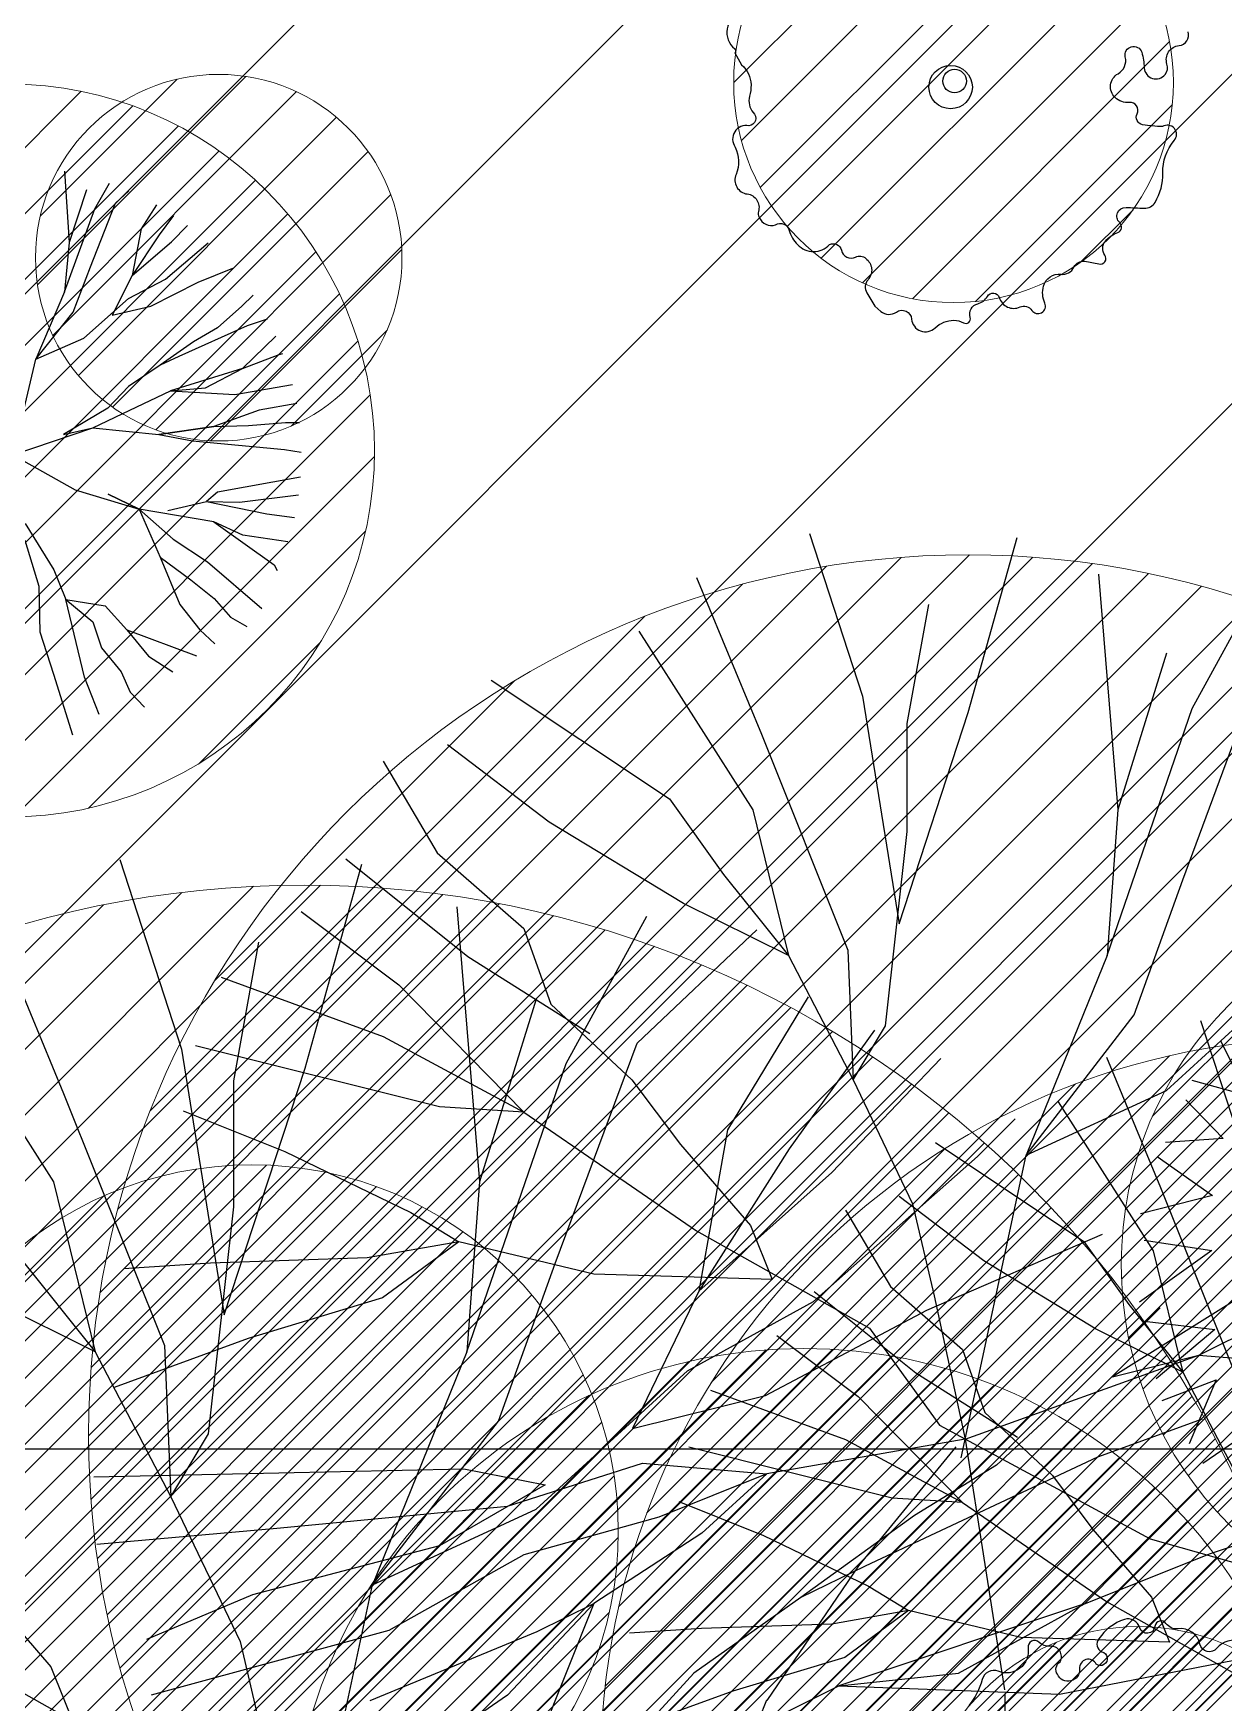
# Model space of a CAD drawing. Extents: x 352140 to 354978, y 6304672 to 6307963.
# Drawn here: x 352401.16 to 352409.28, y 6305898.27 to 6305909.65 of the extents above; entities that cross this region are included whole.
import ezdxf

# ---------------------------------------------------------------- set-up
doc = ezdxf.new("R2010")
doc.units = 0
for name, pattern in [('CONTINUOS', [0]), ('DASHDOT', [1, 0.5, -0.25, 0, -0.25]), ('DASHED', [19.049999999999997, 12.7, -6.35])]:
    doc.linetypes.add(name, pattern=pattern)
doc.layers.get('0').update_dxf_attribs({"linetype": 'CONTINUOUS'})
for name, color, linetype in [('03_S2_Pav ext_Borde vereda', 7, 'CONTINUOUS'), ('1-coordenadas', 8, 'CONTINUOUS'), ('Paisajismo', 253, 'CONTINUOUS')]:
    doc.layers.add(name, color=color, linetype=linetype)
doc.layers.add('0_ASD_LINEA OFICIAL', color=253, linetype='DASHDOT', lineweight=20)
doc.layers.add('0_ASD_TOPOGRAFIA_ELEMENTOS', color=7, linetype='CONTINUOS', lineweight=5, true_color=0xbdbdbd)

# ---------------------------------------------------------------- blocks, each defined once
blk = doc.blocks.new('COORDENADAS')
at = {"layer": '1-coordenadas'}
blk.add_line((20, -300.625), (1420, -300.625), dxfattribs=at)
blk = doc.blocks.new('A$C27410629')
at = {"true_color": 0x136734, "transparency": 33554559}
h = blk.add_hatch(dxfattribs=at)
h.set_pattern_fill('ANSI31', color=116, scale=0.5)
h.set_pattern_definition([(45, (-8759.562515186517, -519.1035735587502), (-1.122532015133644, 1.122532015133644), [])])
h.paths.add_polyline_path([(137.5068959888558, 1252.464406617455, 0.1176268807227723), (109.8147584422568, 1254.193915082657, 0.06692451075002814), (94.44469839795602, 1249.334472017372, 0.3153492887079504), (64.30173641118381, 1196.270282113329, 0.02268268711599586), (65.7292635223912, 1185.310127003227), (112.3603922077091, 1218.953454515778), (153.4782689701005, 1161.962272479494), (172.1053089193083, 1139.480769404351), (187.9579650288579, 1141.807885415954), (193.565073162812, 1120.465553675225), (224.197974734232, 1050.129297271156), (250.6203797236194, 989.4787086543838), (268.1526288855184, 972.7353945672494, 7.254700715645028e-06), (291.4898137452492, 983.2987389690225), (238.1945199318034, 1105.633967029937), (205.2934048173047, 1181.112163638985), (177.0531538182076, 1197.651557407602)])
at = {"layer": '0_ASD_LINEA OFICIAL', "ltscale": 8, "const_width": 0.5}
blk.add_lwpolyline([(250.6203797236194, 989.4787086543838), (268.1526288854875, 972.7353945673531, 7.254700715664111e-06), (291.4898137452146, 983.2987389692971), (291.4898137452146, 983.2987389692971), (238.1945199318034, 1105.633967029937), (205.2934048173047, 1181.112163638985), (177.0531538182076, 1197.651557407602), (137.6146324061954, 1252.315079214)], format="xyb", dxfattribs=at)
blk = doc.blocks.new('1.0 - LO RECABARREN LOTEO PARQUE - VEGETACION EXISTENTE ETAPA MUNICIPAL__2024')
at = {"layer": 'Paisajismo'}
for p, q in [((352401.3744422682, 6305908.711653797), (352401.4053016083, 6305908.225636299)), ((352401.5245052619, 6305908.585358026), (352401.4053016083, 6305908.225636299)), ((352401.581084789, 6305908.456828072), (352401.6806234554, 6305908.630368599)), ((352401.7226268316, 6305908.494244551), (352401.8140513638, 6305908.577583705)), ((352401.373969489, 6305907.889218227), (352401.581084789, 6305908.456828072)), ((352401.5520684352, 6305908.060601067), (352401.7226268316, 6305908.494244551)), ((352402.0019900574, 6305908.482869865), (352401.8982981345, 6305908.319239674)), ((352401.8982981345, 6305908.319239674), (352401.8358486189, 6305908.000820778)), ((352402.11829906, 6305908.410721384), (352402.0198253611, 6305908.27934528)), ((352402.1035638409, 6305908.230764586), (352402.21442206, 6305908.342080914)), ((352401.4053016083, 6305908.225636299), (352401.373969489, 6305907.889218227)), ((352401.4053016083, 6305908.225636299), (352401.373969489, 6305907.889218227)), ((352402.0198253611, 6305908.27934528), (352401.8358486189, 6305908.000820778)), ((352401.8358486189, 6305908.000820778), (352402.1035638409, 6305908.230764586)), ((352402.062567956, 6305907.976070982), (352402.3547266691, 6305908.224681714)), ((352401.433807105, 6305907.750788093), (352401.5520684352, 6305908.060601067)), ((352401.8358486189, 6305908.000820778), (352401.6990637564, 6305907.730805037)), ((352401.8102617598, 6305907.843534414), (352402.062567956, 6305907.976070982)), ((352402.2864756723, 6305907.954712676), (352402.5217143432, 6305908.051141491)), ((352401.373969489, 6305907.889218227), (352401.1779671318, 6305907.431090314)), ((352401.9635852441, 6305907.791610184), (352402.2864756723, 6305907.954712676)), ((352402.6611858916, 6305907.866081289), (352402.5836691951, 6305907.791486595)), ((352401.1779671318, 6305907.431090314), (352401.433807105, 6305907.750788093)), ((352401.5054229017, 6305907.574689366), (352401.8102617598, 6305907.843534414)), ((352401.6990637564, 6305907.730805037), (352401.9635852441, 6305907.791610184)), ((352402.5836691951, 6305907.791486595), (352402.4185278052, 6305907.644822898)), ((352402.6194784836, 6305907.657026985), (352402.1546582948, 6305907.449604624)), ((352402.4185278052, 6305907.644822898), (352402.2543287388, 6305907.548067953)), ((352402.7578681173, 6305907.704379169), (352402.6194784836, 6305907.657026985)), ((352401.1779671318, 6305907.431090314), (352401.5054229017, 6305907.574689366)), ((352402.2543287388, 6305907.548067953), (352402.0265241406, 6305907.390104978)), ((352402.81569637, 6305907.587522651), (352402.5881442652, 6305907.367019695)), ((352401.0149463914, 6305906.735185202), (352401.1779671318, 6305907.431090314)), ((352402.1546582948, 6305907.449604624), (352402.0265241406, 6305907.390104978)), ((352402.5881442652, 6305907.367019695), (352402.8397436943, 6305907.462123397)), ((352402.8397436943, 6305907.462123397), (352402.8641514591, 6305907.469745348)), ((352402.0265241406, 6305907.390104978), (352401.8114400858, 6305907.244384245)), ((352402.5881442652, 6305907.367019695), (352402.0981399569, 6305907.214007292)), ((352402.3358395061, 6305907.234483098), (352402.5881442652, 6305907.367019695)), ((352401.8114400858, 6305907.244384245), (352401.6712700285, 6305907.097249066)), ((352401.820863865, 6305907.081942178), (352402.0981399569, 6305907.214007292)), ((352402.0981399569, 6305907.214007292), (352402.3358395061, 6305907.234483098)), ((352402.0981399569, 6305907.214007292), (352402.53538476, 6305907.188617712)), ((352402.53538476, 6305907.188617712), (352402.9303727161, 6305907.258132161)), ((352401.6712700285, 6305907.097249066), (352401.3680802609, 6305906.915745638)), ((352401.5687932645, 6305906.961883578), (352401.820863865, 6305907.081942178)), ((352402.7026845392, 6305907.082059533), (352402.3933198468, 6305906.971279547)), ((352402.958477522, 6305907.128180389), (352402.7026845392, 6305907.082059533)), ((352401.024984704, 6305906.778036886), (352401.5687932645, 6305906.961883578)), ((352401.3680802609, 6305906.915745638), (352401.5687932645, 6305906.961883578)), ((352401.5687932645, 6305906.961883578), (352402.01757192, 6305906.91596401)), ((352402.01757192, 6305906.91596401), (352402.3933198468, 6305906.971279547)), ((352402.3933198468, 6305906.971279547), (352402.01757192, 6305906.91596401)), ((352402.3933198468, 6305906.971279547), (352402.6307838004, 6305906.979277383)), ((352402.6307838004, 6305906.979277383), (352402.8809697344, 6305906.999517434)), ((352402.8809697344, 6305906.999517434), (352402.9776101778, 6305906.997692774)), ((352402.01757192, 6305906.91596401), (352402.2472672437, 6305906.874459637)), ((352402.2472672437, 6305906.874459637), (352402.8763711339, 6305906.815581764)), ((352400.966417241, 6305906.810992858), (352401.448411672, 6305906.539774087)), ((352402.8763711339, 6305906.815581764), (352402.9898405847, 6305906.796375865)), ((352402.98397444, 6305906.625216193), (352402.419357091, 6305906.523412535)), ((352401.448411672, 6305906.539774087), (352401.8830562892, 6305906.406748626)), ((352401.6726839304, 6305906.510575825), (352401.8830562892, 6305906.406748626)), ((352401.8830562892, 6305906.406748626), (352401.6726839304, 6305906.510575825)), ((352402.419357091, 6305906.523412535), (352402.3428922705, 6305906.459056704)), ((352402.5685605109, 6305906.454795878), (352402.970940754, 6305906.505548351)), ((352402.39355581, 6305906.322218541), (352401.8830562892, 6305906.406748626)), ((352401.8830562892, 6305906.406748626), (352402.0267590933, 6305906.079508152)), ((352401.8830562892, 6305906.406748626), (352402.1165153139, 6305906.202631396)), ((352402.0783705431, 6305906.398251561), (352402.3428922705, 6305906.459056704)), ((352402.3428922705, 6305906.459056704), (352402.7551983237, 6305906.37607229)), ((352402.3428922705, 6305906.459056704), (352402.5685605109, 6305906.454795878)), ((352402.7551983237, 6305906.37607229), (352402.9429228089, 6305906.350826895)), ((352401.1068218442, 6305906.309068101), (352401.3007043262, 6305905.993361562)), ((352402.39355581, 6305906.322218541), (352402.805051041, 6305906.027333313)), ((352402.5916773796, 6305906.231105066), (352402.39355581, 6305906.322218541)), ((352401.1047015818, 6305906.196771583), (352401.1986987339, 6305905.882950972)), ((352402.1165153139, 6305906.202631396), (352402.3509152447, 6305906.048423989)), ((352402.898099448, 6305906.184373592), (352402.5916773796, 6305906.231105066)), ((352406.4573650304, 6305906.241737273), (352406.8180906395, 6305905.132549311)), ((352407.5395432726, 6305905.021630311), (352407.8725205945, 6305906.214007522)), ((352402.0267590933, 6305906.079508152), (352402.1603346816, 6305905.757507826)), ((352402.0267590933, 6305906.079508152), (352402.2361891089, 6305905.925771157)), ((352402.3509152447, 6305906.048423989), (352402.7195970546, 6305905.729417078)), ((352401.3007043262, 6305905.993361562), (352401.3843339187, 6305905.792073252)), ((352402.2361891089, 6305905.925771157), (352402.3961462137, 6305905.797933092)), ((352402.805051041, 6305906.027333313), (352402.8247726936, 6305905.989520466)), ((352405.6860444031, 6305905.940869963), (352406.1281923769, 6305904.873053563)), ((352408.4274842129, 6305905.964440282), (352408.5600104738, 6305904.357556838)), ((352401.1986987339, 6305905.882950972), (352401.2052940664, 6305905.570780589)), ((352409.0656912774, 6305905.049360061), (352409.5374100345, 6305905.90898078)), ((352401.5113605703, 6305905.262164173), (352401.3843339187, 6305905.792073252)), ((352401.3843339187, 6305905.792073252), (352401.3843339187, 6305905.792073252)), ((352401.3843339187, 6305905.792073252), (352401.652226011, 6305905.748301639)), ((352401.3843339187, 6305905.792073252), (352401.5687926215, 6305905.63880878)), ((352401.652226011, 6305905.748301639), (352401.7996555033, 6305905.58571886)), ((352402.1603346816, 6305905.757507826), (352402.298184107, 6305905.58570614)), ((352402.3961462137, 6305905.797933092), (352402.5061620707, 6305905.671036921)), ((352407.1230274385, 6305904.94669639), (352407.2704100964, 6305905.756761356)), ((352401.5687926215, 6305905.63880878), (352401.6279234703, 6305905.46294578)), ((352401.7996555033, 6305905.58571886), (352402.2740926986, 6305905.406917335)), ((352401.7996555033, 6305905.58571886), (352401.9467301687, 6305905.404343205)), ((352402.298184107, 6305905.58570614), (352402.3998410499, 6305905.48978732)), ((352402.5061620707, 6305905.671036921), (352402.6173558666, 6305905.606528518)), ((352401.2052940664, 6305905.570780589), (352401.2997609529, 6305905.281914903)), ((352401.6279234703, 6305905.46294578), (352401.7622024951, 6305905.298147372)), ((352405.2919426347, 6305905.576224291), (352406.0688911344, 6305904.356117842)), ((352401.9467301687, 6305905.404343205), (352402.1140299479, 6305905.297785025)), ((352408.8916235746, 6305905.425370166), (352408.5600104738, 6305904.357556838)), ((352401.2997609529, 6305905.281914903), (352401.429329699, 6305904.867567494)), ((352401.6100016751, 6305905.006503294), (352401.5113605703, 6305905.262164173)), ((352401.7622024951, 6305905.298147372), (352401.8220401111, 6305905.159717239)), ((352404.2859049119, 6305905.241264631), (352405.5018139603, 6305904.431196592)), ((352401.8220401111, 6305905.159717239), (352401.920040755, 6305905.058011722)), ((352406.8180906395, 6305905.132549311), (352407.0678245153, 6305903.579686371)), ((352409.0021626885, 6305903.878879989), (352409.4811542063, 6305905.167621803)), ((352407.0678245153, 6305903.579686371), (352407.5395432726, 6305905.021630311)), ((352408.4863191449, 6305903.363383263), (352409.0656912774, 6305905.049360061)), ((352407.1230274385, 6305904.21027118), (352407.1230274385, 6305904.94669639)), ((352404.6814831498, 6305904.27292859), (352403.9877795113, 6305904.799792822)), ((352406.1281923769, 6305904.873053563), (352406.7177230087, 6305903.400203142)), ((352403.5489916221, 6305904.688948028), (352403.9174482669, 6305904.062985524)), ((352405.5018139603, 6305904.431196592), (352405.8702706052, 6305903.915699868)), ((352406.0688911344, 6305904.356117842), (352406.3124228197, 6305903.363383263)), ((352408.5600104738, 6305904.357556838), (352408.4863191449, 6305903.363383263)), ((352408.5600104738, 6305904.357556838), (352408.4863191449, 6305903.363383263)), ((352405.5971723772, 6305903.718335123), (352404.6814831498, 6305904.27292859)), ((352406.9756447805, 6305902.884706416), (352407.1230274385, 6305904.21027118)), ((352401.7524923554, 6305904.019456574), (352402.1733702544, 6305902.725307539)), ((352403.0151277033, 6305902.595892398), (352403.4036301886, 6305903.987102788)), ((352403.2940751652, 6305904.02336135), (352404.1265202389, 6305903.357848881)), ((352403.9174482669, 6305904.062985524), (352404.5069788987, 6305903.547488798)), ((352405.8702706052, 6305903.915699868), (352406.3124228197, 6305903.363383263)), ((352408.6705495877, 6305902.958349245), (352409.0021626885, 6305903.878879989)), ((352400.8525512452, 6305903.66841856), (352401.3684289806, 6305902.422539943)), ((352402.9888461303, 6305903.662875623), (352403.6548014818, 6305903.163741143)), ((352404.0511359821, 6305903.695919315), (352404.2057614726, 6305901.821082289)), ((352406.3124228197, 6305903.363383263), (352405.5971723772, 6305903.718335123)), ((352404.5069788987, 6305903.547488798), (352404.6912093415, 6305903.031992072)), ((352404.795766365, 6305902.628246183), (352405.3461459178, 6305903.631211742)), ((352405.2805092284, 6305902.766228494), (352406.0973181166, 6305903.539532217)), ((352402.529156359, 6305902.508462977), (352402.701115604, 6305903.453609182)), ((352404.1265202389, 6305903.357848881), (352404.9589646052, 6305902.830984652)), ((352406.3124228197, 6305903.363383263), (352406.7545707935, 6305902.516492276)), ((352406.7177230087, 6305903.400203142), (352406.7545707935, 6305902.516492276)), ((352408.4863191449, 6305903.363383263), (352407.9336320572, 6305902.000995549)), ((352400.3927315927, 6305903.242966914), (352401.299239043, 6305901.819403335)), ((352402.4436174467, 6305903.216097607), (352403.5489916221, 6305902.811063589)), ((352408.8916235746, 6305902.442849445), (352409.7759195222, 6305903.252917484)), ((352403.6548014818, 6305903.163741143), (352404.5069788987, 6305902.295566862)), ((352406.4469050238, 6305903.081197985), (352405.8965262964, 6305902.175294379)), ((352404.5926722481, 6305903.066957322), (352404.2057614726, 6305901.821082289)), ((352404.6912093415, 6305903.031992072), (352405.2438921884, 6305902.516492276)), ((352406.900158336, 6305902.854722683), (352406.3174041951, 6305902.045879238)), ((352406.7545707935, 6305902.516492276), (352406.9756447805, 6305902.884706416)), ((352407.9336320572, 6305902.000995549), (352408.6705495877, 6305902.958349245)), ((352409.1247051368, 6305902.921150809), (352409.4252705394, 6305901.996948264)), ((352403.9322836447, 6305902.331850172), (352402.2673942047, 6305902.747795402)), ((352403.5489916221, 6305902.811063589), (352404.5069788987, 6305902.295566862)), ((352404.7216441559, 6305901.262584358), (352405.2805092284, 6305902.766228494)), ((352409.2606341672, 6305902.784964909), (352409.4456384464, 6305902.407562016)), ((352402.1733702544, 6305902.725307539), (352402.4647481503, 6305900.91349913)), ((352404.1197818501, 6305900.661126703), (352404.795766365, 6305902.628246183)), ((352406.6087812657, 6305901.884110906), (352407.3534124741, 6305902.660599969)), ((352408.4820219197, 6305902.670460806), (352408.8504304287, 6305901.780730058)), ((352402.4647481503, 6305900.91349913), (352403.0151277033, 6305902.595892398)), ((352402.529156359, 6305901.649236219), (352402.529156359, 6305902.508462977)), ((352405.2438921884, 6305902.516492276), (352405.5755052893, 6305902.074638377)), ((352406.7545707935, 6305902.516492276), (352407.1598752233, 6305901.669604358)), ((352409.4456384464, 6305902.407562016), (352409.0668887014, 6305902.510346767)), ((352401.3684289806, 6305902.422539943), (352402.0562659609, 6305900.704086429)), ((352407.9336320572, 6305902.000995549), (352408.8916235746, 6305902.442849445)), ((352402.1841493436, 6305902.304120422), (352402.8778529821, 6305902.026823432)), ((352404.5069788987, 6305902.295566862), (352403.9322836447, 6305902.331850172)), ((352404.5069788987, 6305902.295566862), (352405.6860444031, 6305901.485498823)), ((352408.1536466847, 6305902.366629111), (352408.8010191826, 6305901.350006568)), ((352409.0242008294, 6305902.380548215), (352409.278890688, 6305902.116392092)), ((352405.8965262964, 6305902.175294379), (352405.7022738153, 6305901.075268059)), ((352407.6019639852, 6305901.992924772), (352407.8599078007, 6305902.250693874)), ((352405.5755052893, 6305902.074638377), (352406.054501048, 6305901.522318701)), ((352407.3153914413, 6305902.087532528), (352408.3285166076, 6305901.412564019)), ((352409.278890688, 6305902.116392092), (352408.8846677851, 6305902.089013443)), ((352402.8778529821, 6305902.026823432), (352403.7380456354, 6305901.610878203)), ((352406.3174041951, 6305902.045879238), (352405.7022738153, 6305901.075268059)), ((352406.484228892, 6305901.004815256), (352407.6019639852, 6305901.992924772)), ((352407.4914840834, 6305899.939005575), (352407.9336320572, 6305902.000995549)), ((352408.8289287016, 6305901.992053578), (352409.2057297996, 6305901.726260395)), ((352404.2057614726, 6305901.821082289), (352404.1197818501, 6305900.661126703)), ((352404.2057614726, 6305901.821082289), (352404.1197818501, 6305900.661126703)), ((352405.7022738153, 6305901.075268059), (352406.6087812657, 6305901.884110906)), ((352401.299239043, 6305901.819403335), (352401.5833805109, 6305900.661126703)), ((352407.6449969069, 6305901.280691248), (352407.0669860638, 6305901.719687415)), ((352409.2057297996, 6305901.726260395), (352408.7150640668, 6305901.602467567)), ((352408.8504304287, 6305901.780730058), (352409.3416417739, 6305900.553515053)), ((352402.3571971139, 6305900.102628774), (352402.529156359, 6305901.649236219)), ((352403.7380456354, 6305901.610878203), (352404.0648309249, 6305901.411855996)), ((352406.7013772596, 6305901.627328821), (352407.0083843505, 6305901.105761549)), ((352407.1598752233, 6305901.669604358), (352407.3072578813, 6305901.043644926)), ((352405.6860444031, 6305901.485498823), (352406.8651056667, 6305900.822716442)), ((352406.054501048, 6305901.522318701), (352406.2018837059, 6305901.154107633)), ((352404.0648309249, 6305901.411855996), (352403.4384525082, 6305901.301393289)), ((352404.0648309249, 6305901.411855996), (352403.543809041, 6305901.028554471)), ((352404.9859746574, 6305901.19092751), (352404.0648309249, 6305901.411855996)), ((352407.2562862335, 6305900.945852919), (352408.4541707544, 6305901.46351229)), ((352408.3285166076, 6305901.412564019), (352408.6355236984, 6305900.983039537)), ((352408.7398726704, 6305901.422626545), (352409.2007043787, 6305901.351405095)), ((352401.0674978278, 6305901.305544084), (352401.5833805109, 6305900.661126703)), ((352402.3699261178, 6305901.264570338), (352401.7803954859, 6305901.227750461)), ((352403.4384525082, 6305901.301393289), (352402.3699261178, 6305901.264570338)), ((352404.3347333804, 6305900.188551809), (352404.7216441559, 6305901.262584358)), ((352408.4079715735, 6305900.818590403), (352407.6449969069, 6305901.280691248)), ((352409.2007043787, 6305901.351405095), (352408.7069815149, 6305900.999575294)), ((352408.8010191826, 6305901.350006568), (352409.0039357408, 6305900.522835829)), ((352406.2018837059, 6305901.154107633), (352404.9859746574, 6305901.19092751)), ((352401.5833805109, 6305900.661126703), (352400.7488594901, 6305901.075268059)), ((352403.543809041, 6305901.028554471), (352402.6281198137, 6305900.751257994)), ((352405.7022738153, 6305901.075268059), (352405.2490205028, 6305900.137010071)), ((352406.4889746312, 6305901.072745718), (352407.1825882324, 6305900.518224447)), ((352407.0083843505, 6305901.105761549), (352407.4995956957, 6305900.676237065)), ((352407.3072578813, 6305901.043644926), (352407.5187101872, 6305900.065976536)), ((352409.4074628775, 6305901.043644926), (352408.5231669298, 6305900.49132525)), ((352405.6244277186, 6305900.532240359), (352406.484228892, 6305901.004815256)), ((352406.1555271276, 6305900.363485971), (352407.2562862335, 6305900.945852919)), ((352408.8486709861, 6305900.961855531), (352408.2898059136, 6305900.403357603)), ((352408.6355236984, 6305900.983039537), (352409.0039357408, 6305900.522835829)), ((352409.1126975616, 6305900.638610907), (352409.849615092, 6305901.006821975)), ((352406.8651056667, 6305900.822716442), (352407.3441014254, 6305900.159934059)), ((352409.0039357408, 6305900.522835829), (352408.4079715735, 6305900.818590403)), ((352408.7594230105, 6305900.868217378), (352409.2207083753, 6305900.813179689)), ((352409.2207083753, 6305900.813179689), (352408.8220990435, 6305900.47626461)), ((352402.6281198137, 6305900.751257994), (352401.7124305863, 6305900.418501504)), ((352402.0562659609, 6305900.704086429), (352402.0992582461, 6305899.673013604)), ((352406.234650332, 6305900.772380191), (352406.7895406234, 6305900.356489131)), ((352401.5833805109, 6305900.661126703), (352402.0992582461, 6305899.673013604)), ((352404.1197818501, 6305900.661126703), (352403.474932207, 6305899.071555949)), ((352407.4995956957, 6305900.676237065), (352407.6531010078, 6305900.246712582)), ((352407.5187101872, 6305900.065976536), (352409.1126975616, 6305900.638610907)), ((352408.5231669298, 6305900.49132525), (352409.1126975616, 6305900.638610907)), ((352409.1126975616, 6305900.638610907), (352410.4391457238, 6305900.528145129)), ((352404.5926722481, 6305899.587090568), (352405.6244277186, 6305900.532240359)), ((352407.1825882324, 6305900.518224447), (352407.8762012441, 6305900.079228281)), ((352408.8610749569, 6305900.329181408), (352409.2296098074, 6305900.470801401)), ((352409.0039357408, 6305900.522835829), (352409.3723442497, 6305899.817185539)), ((352409.2296098074, 6305900.470801401), (352409.0471718844, 6305900.033281144)), ((352405.2490205028, 6305900.137010071), (352406.1555271276, 6305900.363485971)), ((352405.7803524538, 6305900.400113817), (352406.7013772596, 6305900.062629564)), ((352406.7895406234, 6305900.356489131), (352407.4995956957, 6305899.633105081)), ((352408.2898059136, 6305900.403357603), (352407.7309358929, 6305899.88782298)), ((352407.6531010078, 6305900.246712582), (352408.1136098772, 6305899.817185539)), ((352403.474932207, 6305899.071555949), (352404.3347333804, 6305900.188551809)), ((352407.3441014254, 6305900.159934059), (352408.7810844608, 6305899.38668897)), ((352409.1340519612, 6305900.201717043), (352408.4217961664, 6305899.942887357)), ((352402.0992582461, 6305899.673013604), (352402.3571971139, 6305900.102628774)), ((352407.0207455502, 6305899.663337221), (352405.6335189373, 6305900.009912963)), ((352407.5187101872, 6305900.065976536), (352406.1650359211, 6305899.828542868)), ((352406.7013772596, 6305900.062629564), (352407.4995956957, 6305899.633105081)), ((352407.4546405392, 6305900.012648403), (352406.7914143377, 6305899.202580363)), ((352407.5187101872, 6305900.065976536), (352407.7862493992, 6305898.355692447)), ((352409.1405575834, 6305899.901658349), (352409.4420496147, 6305900.109504574)), ((352404.3964440256, 6305899.607614382), (352405.3175877582, 6305899.902185696)), ((352405.3175877582, 6305899.902185696), (352406.1650359211, 6305899.828542868)), ((352408.4217961664, 6305899.942887357), (352406.8354083346, 6305899.198752079)), ((352407.7309358929, 6305899.88782298), (352407.1720658724, 6305899.544130843)), ((352401.5736898587, 6305899.808448023), (352404.0987719519, 6305899.863907524)), ((352404.0987719519, 6305899.863907524), (352404.6537348627, 6305899.752989035)), ((352406.1650359211, 6305899.828542868), (352405.4281226313, 6305899.533971555)), ((352406.1650359211, 6305899.828542868), (352405.7228879472, 6305899.423508849)), ((352406.1650359211, 6305899.828542868), (352406.1650359211, 6305899.828542868)), ((352408.1136098772, 6305899.817185539), (352408.3899180258, 6305899.449022061)), ((352402.0992582461, 6305899.673013604), (352402.5721486441, 6305898.684904087)), ((352404.6537348627, 6305899.752989035), (352403.9322829372, 6305899.337043293)), ((352407.4995956957, 6305899.633105081), (352407.0207455502, 6305899.663337221)), ((352409.1016765477, 6305899.716411455), (352408.3327932508, 6305898.942673189)), ((352402.8489218765, 6305899.460328727), (352404.3964440256, 6305899.607614382)), ((352403.474932207, 6305899.071555949), (352404.5926722481, 6305899.587090568)), ((352405.5641572824, 6305899.640232116), (352406.1421681254, 6305899.409181479)), ((352407.1720658724, 6305899.544130843), (352406.3982492695, 6305898.985632915)), ((352407.4995956957, 6305899.633105081), (352408.4820219197, 6305898.958136573)), ((352401.5961650431, 6305899.349866021), (352402.8489218765, 6305899.460328727)), ((352405.4281226313, 6305899.533971555), (352404.5069788987, 6305899.276223192)), ((352408.3899180258, 6305899.449022061), (352408.7890290106, 6305898.988815795)), ((352403.9322829372, 6305899.337043293), (352402.6558681008, 6305899.004287316)), ((352405.7228879472, 6305899.423508849), (352404.9859746574, 6305898.944832001)), ((352406.1421681254, 6305899.409181479), (352406.8589016887, 6305899.062605739)), ((352408.7810844608, 6305899.38668897), (352410.0706890789, 6305899.018474828)), ((352409.1925944242, 6305899.286361743), (352409.5795002517, 6305899.415248086)), ((352404.5069788987, 6305899.276223192), (352403.5858351662, 6305898.760726466)), ((352406.7914143377, 6305899.202580363), (352406.1650359211, 6305898.28204962)), ((352408.3327932508, 6305898.942673189), (352409.1925944242, 6305899.286361743)), ((352400.7235793376, 6305899.157478982), (352401.2824493581, 6305898.513058018)), ((352406.8354083346, 6305899.198752079), (352406.3982492695, 6305898.985632915)), ((352402.6558681008, 6305899.004287316), (352401.9344154676, 6305898.699260576)), ((352402.9590544718, 6305896.665721746), (352403.474932207, 6305899.071555949)), ((352406.3982492695, 6305898.985632915), (352405.6674200038, 6305898.470098293)), ((352406.8589016887, 6305899.062605739), (352407.1311871868, 6305898.896775566)), ((352408.7890290106, 6305898.988815795), (352408.9118318469, 6305898.682013324)), ((352404.9859746574, 6305898.944832001), (352404.3964440256, 6305898.31887257)), ((352404.9859746574, 6305898.944832001), (352404.5982382887, 6305897.978288607)), ((352404.5982382887, 6305898.754720076), (352404.9859746574, 6305898.944832001)), ((352407.1311871868, 6305898.896775566), (352406.6092733657, 6305898.804735336)), ((352408.3327932508, 6305898.942673189), (352406.6561881371, 6305898.38417526)), ((352407.1311871868, 6305898.896775566), (352406.6970590064, 6305898.577399359)), ((352407.8987066805, 6305898.712692547), (352407.1311871868, 6305898.896775566)), ((352407.4729970254, 6305898.470098293), (352408.3327932508, 6305898.942673189)), ((352408.4820219197, 6305898.958136573), (352409.4644446103, 6305898.405890077)), ((352403.5858351662, 6305898.760726466), (352401.964621688, 6305898.31887257)), ((352403.4605641799, 6305898.283314834), (352404.5982382887, 6305898.754720076)), ((352405.7189510357, 6305898.774053553), (352405.2277396903, 6305898.74337433)), ((352406.6092733657, 6305898.804735336), (352405.7189510357, 6305898.774053553)), ((352402.5721486441, 6305898.684904087), (352402.7441078893, 6305897.954563673)), ((352408.9118318469, 6305898.682013324), (352407.8987066805, 6305898.712692547)), ((352406.6970590064, 6305898.577399359), (352405.9340843398, 6305898.34634915)), ((352408.1627936838, 6305898.325201662), (352409.6520561007, 6305898.616385135)), ((352400.8525512452, 6305898.470098293), (352402.2282252061, 6305897.696794571)), ((352401.2824493581, 6305898.513058018), (352401.4544086031, 6305898.083446433)), ((352405.6674200038, 6305898.470098293), (352405.194529606, 6305897.954563673)), ((352406.6561881371, 6305898.38417526), (352407.4729970254, 6305898.470098293)), ((352404.3964440256, 6305898.31887257), (352403.69637428, 6305897.840195722)), ((352405.9340843398, 6305898.34634915), (352405.1711096732, 6305898.069088302)), ((352405.7104122891, 6305897.911600363), (352406.6561881371, 6305898.38417526)), ((352406.6561881371, 6305898.38417526), (352408.1627936838, 6305898.325201662)), ((352407.7910910345, 6305898.000039046), (352407.7910910345, 6305898.331430239)), ((352406.1630189522, 6305898.286264159), (352405.9042116653, 6305897.63967448))]:
    blk.add_line(p, q, dxfattribs=at)
at = {"layer": 'Paisajismo', "linetype": 'ByBlock'}
blk.add_lwpolyline([(352405.9859717896, 6305909.794830311, 0.5787083336769788), (352405.9459978364, 6305909.546614309, -0.4740710340258482), (352405.9462611375, 6305909.51917566), (352405.9934655468, 6305909.436888014, -0.2101937830600406), (352406.0575433979, 6305909.301693072, -0.0746255696943556), (352406.0480478886, 6305909.22342214, 0.2444373572310269), (352406.0717810497, 6305909.111948598, -0.6590784775172887), (352406.0432271781, 6305909.021805277, 0.695513881698719), (352405.9502814565, 6305908.877189, -0.2082472339633073), (352405.9557887268, 6305908.690401831, 0.5023494505905935), (352406.0316034527, 6305908.557197626, -0.4687403394313606), (352406.1080624153, 6305908.438389898, 0.2590795186469652), (352406.1137528956, 6305908.398485642, 0.4029220979436825), (352406.2250313259, 6305908.347026915, -0.4962347819388702), (352406.3184528712, 6305908.309110822, 0.1330338275736444), (352406.3754536153, 6305908.211490938, 0.4353336477773263), (352406.5934274039, 6305908.212152144, -0.4885697057543582), (352406.6741231336, 6305908.17323028, 0.4878177539596306), (352406.7701814693, 6305908.126754708, -0.3057117520924917), (352406.8406907387, 6305908.117070068, -0.4410589329234448), (352406.8556905165, 6305907.972264179, 0.3360252290122461), (352406.8486546284, 6305907.883643949), (352406.9017154146, 6305907.792293562), (352406.9434152553, 6305907.756773871, 0.3429802734791329), (352407.0490357644, 6305907.752047393, -0.5785323296805363), (352407.1527169348, 6305907.704135838, 0.6300173216114967), (352407.3135794838, 6305907.644055332, -0.1920488457721681), (352407.4409778307, 6305907.696047412, -0.1326435008275975), (352407.5075379789, 6305907.678643563, 0.6849446094927194), (352407.5524652703, 6305907.715093802, -0.4348947291285878), (352407.6047628326, 6305907.808911393, 0.2107458944292428), (352407.6695354328, 6305907.858894808, -0.6667196941430845), (352407.7509328814, 6305907.85044522, 0.4552825967630862), (352407.8923793108, 6305907.786422437, -0.3679200206596655), (352407.9731327036, 6305907.763580423, 0.9170619094165507), (352408.0619068698, 6305907.812489778, -0.1703201580452949), (352408.0526591011, 6305907.928289829, -0.3732936591978549), (352408.1717383061, 6305908.00950074, 0.3201129635327478), (352408.2605126536, 6305908.058414147, -0.32461764455728), (352408.3344565093, 6305908.098372988, -0.0305990803546973), (352408.4298255271, 6305908.079684013, 0.7055094901218711), (352408.4710261127, 6305908.140340493, -0.35198711862231), (352408.4753203616, 6305908.236302153, -0.1212513383006051), (352408.5597237663, 6305908.295025323, 0.5577729805880738), (352408.5723305304, 6305908.361772507, -0.7023121868799065), (352408.6154566556, 6305908.465610621, 0.0013399079041237), (352408.7402784172, 6305908.460024895, 0.2754235552439329), (352408.8142224545, 6305908.499987787, 0.1418842295236193), (352408.866443142, 6305908.699572749, -0.1821508660923733), (352408.9437459931, 6305908.922078826, 0.8779713139750931), (352408.8640258147, 6305909.016220017, -0.0274524354802623), (352408.7285278879, 6305909.029761904, -0.511937948464917), (352408.690880572, 6305909.103877646, 0.5962568595833821), (352408.6376565943, 6305909.181840349, -0.2187177468460144), (352408.5414351607, 6305909.214488654, -0.5045528366389146), (352408.5613283275, 6305909.377359986, 0.3366507682456183), (352408.610557686, 6305909.491676634, -0.950497905712354), (352408.7233207307, 6305909.523814358, -0.0484461251580681), (352408.7397969552, 6305909.416785749, 0.6912746304000335), (352408.8821023068, 6305909.371956917, 0.2494638868365608), (352408.8949235747, 6305909.443497526, -0.4778354515831001), (352408.9775328037, 6305909.569612317, 0.4744669162122205), (352409.0394376201, 6305909.662995927, 0.3503970268230337)], format="xyb", dxfattribs=at)
at = {"layer": 'Paisajismo'}
blk.add_lwpolyline([(352409.5068121342, 6305898.552570761, 0.6645801817689291), (352409.2353419763, 6305898.639353415, -0.6170445899004038), (352409.1199366979, 6305898.667841274, 0.3858694307195007), (352408.9706056499, 6305898.772477827, -0.2771674087304286), (352408.8882249962, 6305898.808815678, 0.6946149022919148), (352408.8126591898, 6305898.788873702, -0.8266017702726247), (352408.7095660545, 6305898.779495336, 0.4228837804392593), (352408.6047320024, 6305898.835497569, 0.1717680331395376), (352408.4307980364, 6305898.703343891, 0.5309331623980181), (352408.4508316316, 6305898.615973798, -1.218169247984725), (352408.4119281768, 6305898.530211634, 0.8343303741564642), (352408.2986262187, 6305898.499331036, -0.8521783861566744), (352408.1479346281, 6305898.461618479, -0.4254185961195224), (352408.167124535, 6305898.547218591, 0.5918431344303124), (352408.0971834757, 6305898.652970324, -0.2182401514369128), (352408.023700759, 6305898.679578226, 0.7173661333998489), (352407.9473017873, 6305898.641017874, -0.5781130057951823), (352407.7441804154, 6305898.482182887, 0.455114675384683), (352407.6343466665, 6305898.426459129, -0.1156325677754268), (352407.5423833775, 6305898.248658113, -0.4131706264212049)], format="xyb", dxfattribs=at)
at = {"layer": 'Paisajismo', "linetype": 'ByBlock'}
for centre, radius in [((352407.4192586636, 6305909.286377886), 0.1480180873366909), ((352407.4461396356, 6305909.327093314), 0.08034231777789254)]:
    blk.add_circle(centre, radius, dxfattribs=at)

msp = doc.modelspace()

# ---------------------------------------------------------------- hatches: boundary and pattern name
at = {"layer": '0_ASD_TOPOGRAFIA_ELEMENTOS'}
h = msp.add_hatch(dxfattribs=at)
h.set_pattern_fill('ANSI31', color=256, scale=0.1)
h.set_pattern_definition([(45, (346104.6649722218, 6304169.564301667), (-0.2245064030267289, 0.2245064030267289), [])])
edge = h.paths.add_edge_path()
edge.add_arc((352407.4391895626, 6305909.31647798), 1.5, 0, 360)
h = msp.add_hatch(dxfattribs=at)
h.set_pattern_fill('ANSI31', color=256, scale=0.1)
h.set_pattern_definition([(45, (346099.6524287621, 6304168.370360394), (-0.2245064030267289, 0.2245064030267289), [])])
edge = h.paths.add_edge_path()
edge.add_arc((352402.4266461029, 6305908.122536708), 1.25, 0, 360)
h = msp.add_hatch(dxfattribs=at)
h.set_pattern_fill('ANSI31', color=256, scale=0.1)
h.set_pattern_definition([(45, (346098.2149608115, 6304167.055148562), (-0.2245064030267289, 0.2245064030267289), [])])
edge = h.paths.add_edge_path()
edge.add_arc((352400.9891781524, 6305906.807324876), 2.5, 0, 360)
h = msp.add_hatch(dxfattribs=at)
h.set_pattern_fill('ANSI31', color=256, scale=0.1)
h.set_pattern_definition([(45, (346104.7644237443, 6304160.343900315), (-0.2245064030267289, 0.2245064030267289), [])])
edge = h.paths.add_edge_path()
edge.add_arc((352407.5386410852, 6305900.09607663), 6, 0, 360)
h = msp.add_hatch(dxfattribs=at)
h.set_pattern_fill('ANSI31', color=256, scale=0.1)
h.set_pattern_definition([(45, (346100.2365341843, 6304157.091789352), (-0.2245064030267289, 0.2245064030267289), [])])
edge = h.paths.add_edge_path()
edge.add_arc((352403.0107515251, 6305896.843965665), 7, 0, 360)
h = msp.add_hatch(dxfattribs=at)
h.set_pattern_fill('ANSI31', color=256, scale=0.1)
h.set_pattern_definition([(45, (346108.3084012025, 6304161.503669345), (-0.2245064030267289, 0.2245064030267289), [])])
edge = h.paths.add_edge_path()
edge.add_arc((352411.0826185434, 6305901.255845658), 2.5, 0, 360)
h = msp.add_hatch(dxfattribs=at)
h.set_pattern_fill('ANSI31', color=256, scale=0.1)
h.set_pattern_definition([(45, (346107.2547574452, 6304158.053279653), (-0.2245064030267289, 0.2245064030267289), [])])
edge = h.paths.add_edge_path()
edge.add_arc((352410.0289747861, 6305897.805455968), 5, 0, 360)
h = msp.add_hatch(dxfattribs=at)
h.set_pattern_fill('ANSI31', color=256, scale=0.1)
h.set_pattern_definition([(45, (346099.878073019, 6304159.684055058), (-0.2245064030267289, 0.2245064030267289), [])])
edge = h.paths.add_edge_path()
edge.add_arc((352402.6522903599, 6305899.436231373), 2.5, 0, 360)
h = msp.add_hatch(dxfattribs=at)
h.set_pattern_fill('ANSI31', color=256, scale=0.1)
h.set_pattern_definition([(45, (346103.6418707961, 6304157.431141338), (-0.2245064030267289, 0.2245064030267289), [])])
edge = h.paths.add_edge_path()
edge.add_arc((352406.416088137, 6305897.183317652), 3.5, 0, 360)
h = msp.add_hatch(dxfattribs=at)
h.set_pattern_fill('ANSI31', color=256, scale=0.1)
h.set_pattern_definition([(45, (346105.9246766886, 6304157.534832805), (-0.2245064030267289, 0.2245064030267289), [])])
edge = h.paths.add_edge_path()
edge.add_arc((352408.6988940295, 6305897.287009119), 1.5, 0, 360)

# ---------------------------------------------------------------- linework, layer by layer
for centre, radius in [((352407.4391895626, 6305909.31647798), 1.5), ((352402.4266461029, 6305908.122536708), 1.25), ((352400.9891781524, 6305906.807324876), 2.5), ((352407.5386410852, 6305900.09607663), 6), ((352403.0107515251, 6305896.843965665), 7), ((352411.0826185434, 6305901.255845658), 2.5), ((352410.0289747861, 6305897.805455968), 5), ((352402.6522903599, 6305899.436231373), 2.5), ((352406.416088137, 6305897.183317652), 3.5), ((352408.6988940295, 6305897.287009119), 1.5)]:
    msp.add_circle(centre, radius, dxfattribs=at)

# ---------------------------------------------------------------- block references
at = {"color": 252, "linetype": 'DASHED'}
msp.add_blockref('COORDENADAS', (352180, 6306200.625), dxfattribs=at)
at = {"layer": '03_S2_Pav ext_Borde vereda', "linetype": 'Continuous'}
msp.add_blockref('A$C27410629', (352203.9623478023, 6304761.713605438), dxfattribs=at)
at = {"layer": 'Paisajismo'}
msp.add_blockref('1.0 - LO RECABARREN LOTEO PARQUE - VEGETACION EXISTENTE ETAPA MUNICIPAL__2024', (0, 0), dxfattribs=at)

doc.saveas('drawing.dxf')
